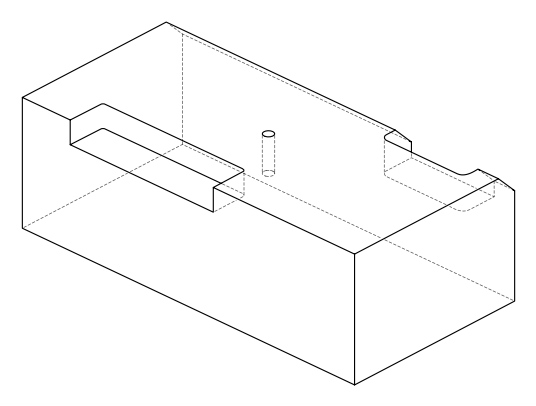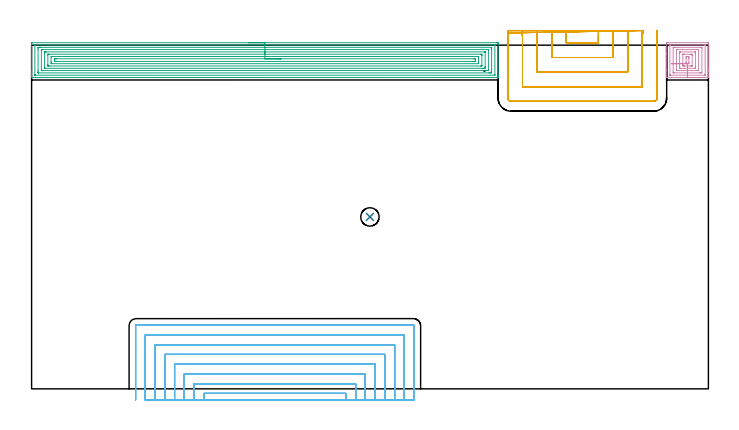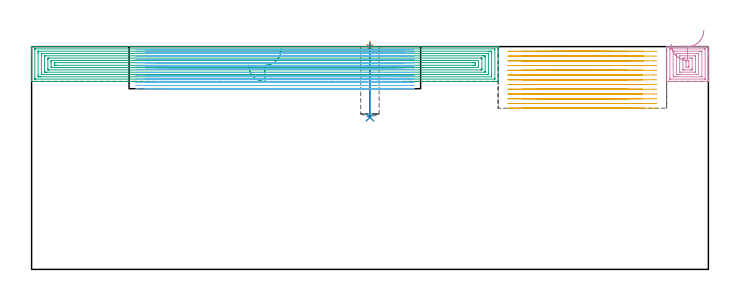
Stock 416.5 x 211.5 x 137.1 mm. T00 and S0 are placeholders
(PLAN: 6 operations, 4 tool changes, 133.1 min)
(1 SPOT_DRILL | STEP1POCKET | NXT0321_9005460120000 | 0.03 min | 0 mm3)
(2 DRILL_BLIND_HOLE_INTO_CENTER | STEP1POCKET | NXT0301_084 | 0.18 min | 4207 mm3)
(3 AREA_MILL | FG_CHAMFER_SURFACE | UGT0205_001 | 18.7 min | 67577 mm3)
(4 AREA_MILL_1 | FG_CHAMFER_SURFACE_1 | UGT0205_001 | 1.96 min | 7723 mm3)
(5 MILL_SLOT | SLOT_PARTIAL_RECTANGULAR | NXT0201_011 | Follow Part, ap 3, ae 75% | 26.31 min | 154893 mm3)
(6 MILL_SLOT_1 | SLOT_PARTIAL_RECTANGULAR_1 | NXT0201_009 | Follow Part, ap 2, ae 75% | 85.9 min | 200541 mm3)
(TOOL NXT0321_9005460120000 | NC Spot Drill, 142deg, 12mm, Carbide, Uncoated | D12 PA142 FL30 Z2)
(TOOL NXT0301_084 | Carbide Drill 11.3mm [860.1-1130-034A1-MM 2214] | D11.3 PA140 FL55 Z2)
(TOOL UGT0205_001 | Chamfer Mill 20 x 3 x 45 deg. | D20 FL50 Z2)
(TOOL NXT0201_011 | ENDMILL 12mm [2P460-1200-NA 1630] | D12 FL38 Z6)
(TOOL NXT0201_009 | ENDMILL 8mm [2P460-0800-NA 1630] | D8 FL26 Z6)
(OP 1 SPOT_DRILL)
G17 G21 G94 G90
T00 M6
G54
G17 G0 G90 X208.2 Y105.8 S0 M3
G43 Z147.1 H0
G94 G81 G98 Z136.614 F250. R140.1
G80
M5
M2
(OP 2 DRILL_BLIND_HOLE_INTO_CENTER)
G17 G21 G94 G90
T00 M6
G54
G17 G0 G90 X208.2 Y105.8 S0 M3
G43 Z147.1 H1
G94 G81 G98 Z93.6 F250. R139.1
G80
M5
M2
(OP 3 AREA_MILL)
G17 G21 G94 G90
T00 M6
G54
G17 G0 G90 X133.55 Y213. S1061 M3
G43 Z147.1 H0
Z125.7
G94 G1 X133.588 Z124.828 F250.
X133.702 Z123.963
X133.891 Z123.112
X134.153 Z122.28
X134.487 Z121.474
X134.89 Z120.7
X135.358 Z119.964
X135.89 Z119.272
X136.479 Z118.629
X137.122 Z118.039
X137.814 Z117.508
X138.55 Z117.04
X139.324 Z116.637
X140.13 Z116.303
X140.962 Z116.041
X141.813 Z115.852
X142.678 Z115.738
X143.55 Z115.7
X285.965
X286.482 Y212.999 Z115.701
X286.994 Y212.995 Z115.703
X287.091 Y212.992 Z115.706
X287.096 Y212.487 Z116.21
X287.1 Y211.875 Z116.823
Y195.383 Z133.312
Y192.999 Z135.696
Y192.32 Z136.379
Y191.993 Z136.707
Y191.627 Z137.064
X287.091 Y191.602 Z137.088
X286.929 Y191.6 Z137.1
X0.171
X0.01 Y191.603 Z137.088
X0.008 Y191.626 Z137.066
X0. Y191.993 Z136.707
Y192.32 Z136.379
Y192.999 Z135.696
Y194.224 Z134.473
Y194.77 Z133.924
Y195.383 Z133.312
Y212.214 Z116.484
X0.003 Y212.487 Z116.21
X0.009 Y212.992 Z115.706
X0.106 Y212.995 Z115.703
X0.618 Y213. Z115.7
X143.55
Y211.586 Z117.114
X284.918 Y211.585 Z117.115
X285.021 Y211.584 Z117.116
X285.072 Y211.581 Z117.119
X285.089 Y211.579 Z117.121
X285.091 Y211.563 Z117.137
X285.096 Y211.452 Z117.248
X285.1 Y211.201 Z117.499
X285.099 Y193.485 Z135.215
X285.092 Y193.083 Z135.617
X285.09 Y193.032 Z135.668
X285.075 Y193.021 Z135.679
X285.024 Y193.019 Z135.681
X284.915 Y193.016 Z135.684
X284.696 Y193.014 Z135.686
X2.182 Y193.015 Z135.685
X2.079 Y193.016 Z135.684
X2.028 Y193.019 Z135.681
X2.011 Y193.021 Z135.679
X2.009 Y193.037 Z135.663
X2.004 Y193.148 Z135.552
X2.001 Y193.399 Z135.301
Y211.115 Z117.585
X2.008 Y211.517 Z117.183
X2.01 Y211.568 Z117.132
X2.025 Y211.579 Z117.121
X2.076 Y211.581 Z117.119
X2.185 Y211.584 Z117.116
X2.404 Y211.586 Z117.114
X143.55
Y210.172 Z118.528
X282.909 Y210.171 Z118.529
X283.024 Y210.17 Z118.53
X283.065 Y210.167 Z118.533
X283.082 Y210.166 Z118.534
X283.09 Y210.144 Z118.556
X283.095 Y210.019 Z118.681
X283.098 Y209.83 Z118.87
X283.1 Y209.64 Z119.06
Y208.944 Z119.756
Y195.467 Z133.233
X283.095 Y194.77 Z133.93
X283.091 Y194.59 Z134.11
X283.072 Y194.435 Z134.265
X282.909 Y194.433 Z134.267
X282.359 Y194.43 Z134.27
X282.016 Y194.429 Z134.271
X281.467 Y194.428 Z134.272
X4.191 Y194.429 Z134.271
X4.076 Y194.43 Z134.27
X4.035 Y194.433 Z134.267
X4.018 Y194.434 Z134.266
X4.01 Y194.456 Z134.244
X4.005 Y194.581 Z134.119
X4.002 Y194.77 Z133.93
X4. Y194.96 Z133.74
Y195.656 Z133.044
Y209.133 Z119.567
X4.005 Y209.83 Z118.87
X4.009 Y210.01 Z118.69
X4.028 Y210.165 Z118.535
X4.191 Y210.167 Z118.533
X4.741 Y210.171 Z118.529
X5.084
X5.633 Y210.172 Z118.528
X143.55
Y208.757 Z119.943
X280.417
X280.993 Y208.754 Z119.946
X281.055 Y208.752 Z119.948
X281.09 Y208.749 Z119.951
X281.092 Y208.703 Z119.997
X281.096 Y208.496 Z120.204
X281.1 Y208.08 Z120.62
Y196.542 Z132.158
X281.095 Y196.11 Z132.59
X281.09 Y195.895 Z132.805
X281.087 Y195.849 Z132.851
X281.035 Y195.847 Z132.853
X280.932 Y195.845 Z132.855
X280.229 Y195.843 Z132.857
X280.041
X6.683
X6.107 Y195.846 Z132.854
X6.045 Y195.848 Z132.852
X6.01 Y195.851 Z132.849
X6.008 Y195.897 Z132.803
X6.004 Y196.104 Z132.596
X6. Y196.52 Z132.18
Y208.058 Z120.642
X6.005 Y208.49 Z120.21
X6.01 Y208.705 Z119.995
X6.012 Y208.751 Z119.949
X6.065 Y208.753 Z119.947
X6.168 Y208.755 Z119.945
X6.871 Y208.757 Z119.943
X7.059
X143.55
Y207.343 Z121.357
X278.615 Y207.342 Z121.358
X278.96 Y207.339 Z121.361
X279.057 Y207.336 Z121.364
X279.091 Y207.332 Z121.368
X279.093 Y207.322 Z121.378
X279.097 Y207.265 Z121.435
X279.099 Y207.172 Z121.528
X279.1 Y198.314 Z130.386
X279.099 Y197.663 Z131.037
X279.094 Y197.428 Z131.272
X279.09 Y197.272 Z131.428
X278.787 Y197.262 Z131.438
X278.613 Y197.259 Z131.441
X278.442 Y197.257 Z131.443
X277.721
X8.485 Y197.258 Z131.442
X8.14 Y197.261 Z131.439
X8.043 Y197.264 Z131.436
X8.009 Y197.268 Z131.432
X8.007 Y197.278 Z131.422
X8.003 Y197.335 Z131.365
X8.001 Y197.428 Z131.272
X8. Y206.286 Z122.414
X8.001 Y206.937 Z121.763
X8.006 Y207.172 Z121.528
X8.01 Y207.328 Z121.372
X8.313 Y207.338 Z121.362
X8.487 Y207.342 Z121.358
X8.658 Y207.343 Z121.357
X9.378
X143.55
Y205.929 Z122.771
X276.123 Y205.928 Z122.772
X276.656 Y205.925 Z122.775
X277.023 Y205.922 Z122.778
X277.09 Y205.915 Z122.785
X277.096 Y205.85 Z122.85
X277.099 Y205.4 Z123.3
X277.1 Y204.96 Z123.74
X277.099 Y199.2 Z129.5
X277.096 Y198.763 Z129.937
X277.09 Y198.698 Z130.002
X277.081 Y198.678 Z130.022
X277.055 Y198.676 Z130.024
X276.922 Y198.673 Z130.027
X276.656 Y198.672 Z130.028
X276.295 Y198.671 Z130.029
X10.977 Y198.672 Z130.028
X10.444 Y198.675 Z130.025
X10.077 Y198.678 Z130.022
X10.01 Y198.685 Z130.015
X10.004 Y198.75 Z129.95
X10.001 Y199.2 Z129.5
X10. Y199.64 Z129.06
X10.001 Y205.4 Z123.3
X10.004 Y205.837 Z122.863
X10.01 Y205.903 Z122.797
X10.019 Y205.922 Z122.778
X10.045 Y205.924 Z122.776
X10.178 Y205.927 Z122.773
X10.444 Y205.928 Z122.772
X10.805 Y205.929 Z122.771
X143.55
Y204.515 Z124.185
X275.09
X275.097 Y204.289 Z124.411
X275.1 Y203.629 Z125.071
Y203.4 Z125.3
X275.099 Y200.743 Z127.957
X275.09 Y200.085 Z128.615
X12.01
X12.003 Y200.311 Z128.389
X12. Y200.971 Z127.729
Y201.2 Z127.5
X12.001 Y203.857 Z124.843
X12.01 Y204.515 Z124.185
X143.55
Y203.101 Z125.599
X272.189 Y203.1 Z125.6
X272.724 Y203.098 Z125.602
X273.082 Y203.093 Z125.607
X273.099 Y202.743 Z125.957
X273.1 Y202.726 Z125.974
Y201.857 Z126.843
Y201.84 Z126.86
X273.082 Y201.507 Z127.193
X272.548 Y201.501 Z127.199
X272.189 Y201.5 Z127.2
X271.656 Y201.499 Z127.201
X14.911 Y201.5 Z127.2
X14.376 Y201.502 Z127.198
X14.018 Y201.507 Z127.193
X14.001 Y201.857 Z126.843
X14. Y201.874 Z126.826
Y202.743 Z125.957
Y202.76 Z125.94
X14.018 Y203.093 Z125.607
X14.552 Y203.099 Z125.601
X14.911 Y203.1 Z125.6
X15.444 Y203.101 Z125.599
X143.55
X144.422 Z125.638
X145.286 Z125.751
X146.138 Z125.94
X146.97 Z126.203
X147.776 Z126.536
X148.55 Z126.939
X149.286 Z127.408
X149.978 Z127.939
X150.621 Z128.528
X151.21 Z129.172
X151.742 Z129.864
X152.21 Z130.599
X152.613 Z131.373
X152.947 Z132.179
X153.209 Z133.011
X153.398 Z133.863
X153.512 Z134.728
X153.55 Z135.599
G0 Z147.1
M5
M2
(OP 4 AREA_MILL_1)
G17 G21 G94 G90
T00 M6
G54
G17 G0 G90 X413.65 Y191.6 S1061 M3
G43 Z147.1 H0
G94 G1 X413.612 Z146.228 F250.
X413.498 Z145.363
X413.309 Z144.512
X413.047 Z143.68
X412.713 Z142.874
X412.31 Z142.1
X411.842 Z141.364
X411.31 Z140.672
X410.721 Z140.029
X410.078 Z139.44
X409.386 Z138.908
X408.65 Z138.44
X407.876 Z138.037
X407.07 Z137.703
X406.238 Z137.441
X405.386 Z137.252
X404.522 Z137.138
X403.65 Z137.1
X390.839
X390.81 Y191.605 Z137.093
X390.8 Y191.69 Z137.008
Y195.734 Z132.965
Y196.542 Z132.151
Y206.084 Z122.611
Y212.487 Z116.208
X390.804 Y212.895 Z115.8
X390.81 Y212.991 Z115.705
X390.907 Y212.998 Z115.698
X391.281 Y213. Z115.7
X416.019
X416.398 Y212.994 Z115.703
X416.49 Y212.991 Z115.705
X416.5 Y212.891 Z115.804
Y197.024 Z131.67
Y196.542 Z132.151
Y195.734 Z132.965
Y195.656 Z133.043
X416.499 Y191.687 Z137.011
X416.49 Y191.605 Z137.093
X416.461 Y191.6 Z137.1
X403.65
Y193.014 Z135.686
X393.032
X392.839 Y193.021 Z135.679
X392.809 Y193.03 Z135.67
X392.804 Y193.054 Z135.646
X392.801 Y193.081 Z135.619
X392.8 Y193.11 Z135.59
Y211.212 Z117.488
X392.802 Y211.377 Z117.323
X392.807 Y211.51 Z117.19
X392.813 Y211.58 Z117.12
X392.832 Y211.581 Z117.119
X393.048 Y211.586 Z117.114
X393.063
X414.268
X414.461 Y211.579 Z117.121
X414.491 Y211.57 Z117.13
X414.496 Y211.546 Z117.154
X414.499 Y211.519 Z117.181
X414.5 Y211.49 Z117.21
Y193.388 Z135.312
X414.498 Y193.222 Z135.478
X414.493 Y193.09 Z135.61
X414.487 Y193.02 Z135.68
X414.468 Y193.019 Z135.681
X414.252 Y193.014 Z135.686
X414.237
X403.65
Y194.428 Z134.272
X395.698 Y194.429 Z134.271
X395.153 Y194.431 Z134.269
X394.815 Y194.435 Z134.265
X394.801 Y194.77 Z133.93
X394.8 Y194.785 Z133.915
Y209.844 Z118.856
X394.815 Y210.165 Z118.535
X395.359 Y210.17 Z118.53
X395.698 Y210.171 Z118.529
X396.241 Y210.172 Z118.528
X411.602 Y210.171 Z118.529
X412.147 Y210.169 Z118.531
X412.485 Y210.165 Z118.535
X412.499 Y209.83 Z118.87
X412.5 Y209.815 Z118.885
Y194.756 Z133.944
X412.485 Y194.435 Z134.265
X411.941 Y194.43 Z134.27
X411.602 Y194.429 Z134.271
X411.059 Y194.428 Z134.272
X403.65
Y195.843 Z132.857
X396.906
X396.845 Y195.846 Z132.854
X396.819 Y195.849 Z132.851
X396.81 Y195.861 Z132.839
X396.801 Y196.322 Z132.378
Y208.058 Z120.642
X396.808 Y208.717 Z119.983
X396.819 Y208.751 Z119.949
X396.855 Y208.754 Z119.946
X396.942 Y208.756 Z119.944
X397.116 Y208.757 Z119.943
X397.465
X410.394
X410.455 Y208.754 Z119.946
X410.481 Y208.751 Z119.949
X410.49 Y208.739 Z119.961
X410.499 Y208.278 Z120.422
Y196.542 Z132.158
X410.492 Y195.883 Z132.817
X410.481 Y195.849 Z132.851
X410.445 Y195.846 Z132.854
X410.358 Y195.844 Z132.856
X410.184 Y195.843 Z132.857
X409.835
X403.65
Y197.257 Z131.443
X399.232
X399.062
X398.948 Y197.258 Z131.442
X398.858 Y197.262 Z131.438
X398.81 Y197.265 Z131.435
X398.807 Y197.284 Z131.416
X398.803 Y197.428 Z131.272
X398.8 Y197.861 Z130.839
Y206.72 Z121.98
X398.803 Y207.172 Z121.528
X398.806 Y207.28 Z121.42
X398.809 Y207.328 Z121.372
X398.892 Y207.336 Z121.364
X399.064 Y207.341 Z121.359
X399.232 Y207.342 Z121.358
X408.238 Y207.343 Z121.357
X408.352 Y207.342 Z121.358
X408.442 Y207.338 Z121.362
X408.49 Y207.335 Z121.365
X408.493 Y207.316 Z121.384
X408.497 Y207.172 Z121.528
X408.5 Y206.739 Z121.961
Y197.88 Z130.82
X408.497 Y197.428 Z131.272
X408.494 Y197.32 Z131.38
X408.491 Y197.272 Z131.428
X408.408 Y197.264 Z131.436
X408.236 Y197.259 Z131.441
X408.068 Y197.258 Z131.442
X403.65 Y197.257 Z131.443
Y198.671 Z130.029
X401.883
X401.526 Y198.672 Z130.028
X400.999 Y198.675 Z130.025
X400.833 Y198.678 Z130.022
X400.81 Y199. Z129.7
X400.803 Y199.2 Z129.5
X400.8 Y199.399 Z129.301
X400.801 Y205.6 Z123.1
X400.806 Y205.8 Z122.9
X400.812 Y205.922 Z122.778
X400.868 Y205.925 Z122.775
X400.999 Y205.928 Z122.772
X401.356 Y205.929 Z122.771
X401.883
X405.417
X405.774 Y205.928 Z122.772
X406.301 Y205.925 Z122.775
X406.467 Y205.922 Z122.778
X406.49 Y205.6 Z123.1
X406.497 Y205.4 Z123.3
X406.5 Y205.201 Z123.499
X406.499 Y199. Z129.7
X406.494 Y198.8 Z129.9
X406.488 Y198.678 Z130.022
X406.432 Y198.675 Z130.025
X406.301 Y198.672 Z130.028
X405.944 Y198.671 Z130.029
X405.417
X403.65
Y200.085 Z128.615
X402.81
X402.8 Y200.937 Z127.763
Y200.971 Z127.729
Y203.595 Z125.105
X402.805 Y204.476 Z124.224
X402.81 Y204.515 Z124.185
X403.65
X404.49
X404.5 Y203.663 Z125.037
Y203.629 Z125.071
Y201.005 Z127.695
X404.495 Y200.124 Z128.576
X404.49 Y200.085 Z128.615
X403.65
X402.778 Z128.653
X401.914 Z128.767
X401.062 Z128.956
X400.23 Z129.218
X399.424 Z129.552
X398.65 Y200.084 Z129.955
X397.915 Z130.424
X397.223 Z130.955
X396.579 Z131.545
X395.99 Z132.188
X395.459 Z132.88
X394.991 Z133.616
X394.588 Z134.39
X394.254 Z135.196
X393.992 Z136.028
X393.803 Z136.88
X393.69 Z137.745
X393.652 Z138.616
G0 Z147.1
M5
M2
(OP 5 MILL_SLOT)
G17 G21 G94 G90
T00 M6
G54
G17 G0 G90 X328.94 Y220.497 S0 M3
G43 Z147.1 H1
Z134.185
G94 G1 X329.068 Y217.5 F250.
G2 X329.1 Y215.972 R36. F500.
G1 Y212.9
X348.8
Y215.972
G2 X348.832 Y217.5 R36.
G1 X348.96 Y220.497 F250.
X319.887 Y220.495
X320.057 Y217.5
G2 X320.1 Y215.972 R27. F500.
G1 Y203.9
X357.8
Y215.972
G2 X357.843 Y217.5 R27.
G1 X358.013 Y220.495 F250.
X310.78 Y220.489
X311.035 Y217.5
G2 X311.1 Y215.972 R18. F500.
G1 Y194.9
X366.8
Y215.972
G2 X366.865 Y217.5 R18.
G1 X367.12 Y220.489 F250.
X301.46 Y220.456
X301.969 Y217.5
G2 X302.1 Y215.972 R9. F500.
G1 Y185.9
X375.8
Y215.972
G2 X375.931 Y217.5 R9.
G1 X376.44 Y220.456 F250.
X293.1 Y218.972
Y215.972
Y178.8 F500.
G3 X295. Y176.9 R1.9
G1 X382.9
G3 X384.8 Y178.8 R1.9
G1 Y215.972
Y218.972 F250.
G0 X328.94 Y220.497 Z131.269
G1 X329.068 Y217.5
G2 X329.1 Y215.972 R36. F500.
G1 Y212.9
X348.8
Y215.972
G2 X348.832 Y217.5 R36.
G1 X348.96 Y220.497 F250.
X319.887 Y220.495
X320.057 Y217.5
G2 X320.1 Y215.972 R27. F500.
G1 Y203.9
X357.8
Y215.972
G2 X357.843 Y217.5 R27.
G1 X358.013 Y220.495 F250.
X310.78 Y220.489
X311.035 Y217.5
G2 X311.1 Y215.972 R18. F500.
G1 Y194.9
X366.8
Y215.972
G2 X366.865 Y217.5 R18.
G1 X367.12 Y220.489 F250.
X301.46 Y220.456
X301.969 Y217.5
G2 X302.1 Y215.972 R9. F500.
G1 Y185.9
X375.8
Y215.972
G2 X375.931 Y217.5 R9.
G1 X376.44 Y220.456 F250.
X293.1 Y218.972
Y215.972
Y178.8 F500.
G3 X295. Y176.9 R1.9
G1 X382.9
G3 X384.8 Y178.8 R1.9
G1 Y215.972
Y218.972 F250.
G0 X328.94 Y220.497 Z128.354
G1 X329.068 Y217.5
G2 X329.1 Y215.972 R36. F500.
G1 Y212.9
X348.8
Y215.971
G2 X348.833 Y217.5 R36.
G1 X348.96 Y220.497 F250.
X319.887 Y220.495
X320.057 Y217.5
G2 X320.1 Y215.972 R27. F500.
G1 Y203.9
X357.8
Y215.971
G2 X357.843 Y217.5 R27.
G1 X358.013 Y220.495 F250.
X310.78 Y220.489
X311.035 Y217.5
G2 X311.1 Y215.972 R18. F500.
G1 Y194.9
X366.8
Y215.971
G2 X366.865 Y217.5 R18.
G1 X367.12 Y220.489 F250.
X301.46 Y220.456
X301.969 Y217.5
G2 X302.1 Y215.972 R9. F500.
G1 Y185.9
X375.8
Y215.971
G2 X375.931 Y217.5 R9.
G1 X376.441 Y220.456 F250.
X293.1 Y218.972
Y215.972
Y178.8 F500.
G3 X295. Y176.9 R1.9
G1 X382.9
G3 X384.8 Y178.8 R1.9
G1 Y215.971
Y218.971 F250.
G0 X328.94 Y220.497 Z125.438
G1 X329.068 Y217.5
G2 X329.1 Y215.972 R36. F500.
G1 Y212.9
X348.8
Y215.969
G2 X348.833 Y217.5 R36.
G1 X348.96 Y220.497 F250.
X319.887 Y220.495
X320.057 Y217.5
G2 X320.1 Y215.972 R27. F500.
G1 Y203.9
X357.8
Y215.969
G2 X357.843 Y217.5 R27.
G1 X358.014 Y220.495 F250.
X310.78 Y220.489
X311.035 Y217.5
G2 X311.1 Y215.972 R18. F500.
G1 Y194.9
X366.8
Y215.969
G2 X366.865 Y217.5 R18.
G1 X367.12 Y220.489 F250.
X301.46 Y220.456
X301.969 Y217.5
G2 X302.1 Y215.972 R9. F500.
G1 Y185.9
X375.8
Y215.969
G2 X375.931 Y217.5 R9.
G1 X376.442 Y220.456 F250.
X293.1 Y218.972
Y215.972
Y178.8 F500.
G3 X295. Y176.9 R1.9
G1 X382.9
G3 X384.8 Y178.8 R1.9
G1 Y215.969
Y218.969 F250.
G0 X329.063 Y220.5 Z122.523
G1 X329.098 Y217.5
G2 X329.1 Y217.082 R36. F500.
G1 Y212.9
X348.8
Y217.081
G2 X348.802 Y217.5 R36.
G1 X348.837 Y220.5 F250.
X320.05
X320.097 Y217.5
G2 X320.1 Y217.082 R27. F500.
G1 Y203.9
X357.8
Y217.081
G2 X357.803 Y217.5 R27.
G1 X357.85 Y220.5 F250.
X311.025 Y220.499
X311.095 Y217.5
G2 X311.1 Y217.082 R18. F500.
G1 Y194.9
X366.8
Y217.081
G2 X366.805 Y217.5 R18.
G1 X366.875 Y220.499 F250.
X301.951 Y220.497
X302.09 Y217.5
G2 X302.1 Y217.082 R9. F500.
G1 Y185.9
X375.8
Y217.081
G2 X375.81 Y217.5 R9.
G1 X375.95 Y220.497 F250.
X293.1 Y220.082
Y217.082
Y178.8 F500.
G3 X295. Y176.9 R1.9
G1 X382.9
G3 X384.8 Y178.8 R1.9
G1 Y217.081
Y220.081 F250.
G0 X329.1 Y220.5 Z119.608
G1 Y217.5
Y212.9 F500.
X348.8
Y217.5
Y220.5 F250.
X320.1
Y217.5
Y203.9 F500.
X357.8
Y217.5
Y220.5 F250.
X311.1
Y217.5
Y194.9 F500.
X366.8
Y217.5
Y220.5 F250.
X302.1
Y217.5
Y185.9 F500.
X375.8
Y217.5
Y220.5 F250.
X293.1
Y217.5
Y178.8 F500.
G3 X295. Y176.9 R1.9
G1 X382.9
G3 X384.8 Y178.8 R1.9
G1 Y217.5
Y220.5 F250.
G0 X329.1 Z116.692
G1 Y217.5
Y212.9 F500.
X348.8
Y217.5
Y220.5 F250.
X320.1
Y217.5
Y203.9 F500.
X357.8
Y217.5
Y220.5 F250.
X311.1
Y217.5
Y194.9 F500.
X366.8
Y217.5
Y220.5 F250.
X302.1
Y217.5
Y185.9 F500.
X375.8
Y217.5
Y220.5 F250.
X293.1
Y217.5
Y178.8 F500.
G3 X295. Y176.9 R1.9
G1 X382.9
G3 X384.8 Y178.8 R1.9
G1 Y217.5
Y220.5 F250.
G0 X329.1 Z113.777
G1 Y217.5
Y212.9 F500.
X348.8
Y217.5
Y220.5 F250.
X320.1
Y217.5
Y203.9 F500.
X357.8
Y217.5
Y220.5 F250.
X311.1
Y217.5
Y194.9 F500.
X366.8
Y217.5
Y220.5 F250.
X302.1
Y217.5
Y185.9 F500.
X375.8
Y217.5
Y220.5 F250.
X293.1
Y217.5
Y178.8 F500.
G3 X295. Y176.9 R1.9
G1 X382.9
G3 X384.8 Y178.8 R1.9
G1 Y217.5
Y220.5 F250.
G0 X329.1 Z110.862
G1 Y217.5
Y212.9 F500.
X348.8
Y217.5
Y220.5 F250.
X320.1
Y217.5
Y203.9 F500.
X357.8
Y217.5
Y220.5 F250.
X311.1
Y217.5
Y194.9 F500.
X366.8
Y217.5
Y220.5 F250.
X302.1
Y217.5
Y185.9 F500.
X375.8
Y217.5
Y220.5 F250.
X293.1
Y217.5
Y178.8 F500.
G3 X295. Y176.9 R1.9
G1 X382.9
G3 X384.8 Y178.8 R1.9
G1 Y217.5
Y220.5 F250.
G0 X329.1 Z107.946
G1 Y217.5
Y212.9 F500.
X348.8
Y217.5
Y220.5 F250.
X320.1
Y217.5
Y203.9 F500.
X357.8
Y217.5
Y220.5 F250.
X311.1
Y217.5
Y194.9 F500.
X366.8
Y217.5
Y220.5 F250.
X302.1
Y217.5
Y185.9 F500.
X375.8
Y217.5
Y220.5 F250.
X293.1
Y217.5
Y178.8 F500.
G3 X295. Y176.9 R1.9
G1 X382.9
G3 X384.8 Y178.8 R1.9
G1 Y217.5
Y220.5 F250.
G0 X329.1 Z105.031
G1 Y217.5
Y212.9 F500.
X348.8
Y217.5
Y220.5 F250.
X320.1
Y217.5
Y203.9 F500.
X357.8
Y217.5
Y220.5 F250.
X311.1
Y217.5
Y194.9 F500.
X366.8
Y217.5
Y220.5 F250.
X302.1
Y217.5
Y185.9 F500.
X375.8
Y217.5
Y220.5 F250.
X293.1
Y217.5
Y178.8 F500.
G3 X295. Y176.9 R1.9
G1 X382.9
G3 X384.8 Y178.8 R1.9
G1 Y217.5
Y220.5 F250.
G0 X329.1 Z102.115
G1 Y217.5
Y212.9 F500.
X348.8
Y217.5
Y220.5 F250.
X320.1
Y217.5
Y203.9 F500.
X357.8
Y217.5
Y220.5 F250.
X311.1
Y217.5
Y194.9 F500.
X366.8
Y217.5
Y220.5 F250.
X302.1
Y217.5
Y185.9 F500.
X375.8
Y217.5
Y220.5 F250.
X293.1
Y217.5
Y178.8 F500.
G3 X295. Y176.9 R1.9
G1 X382.9
G3 X384.8 Y178.8 R1.9
G1 Y217.5
Y220.5 F250.
G0 X329.1 Z99.2
G1 Y217.5
Y212.9 F500.
X348.8
Y217.5
Y220.5 F250.
X320.1
Y217.5
Y203.9 F500.
X357.8
Y217.5
Y220.5 F250.
X311.1
Y217.5
Y194.9 F500.
X366.8
Y217.5
Y220.5 F250.
X302.1
Y217.5
Y185.9 F500.
X375.8
Y217.5
Y220.5 F250.
X293.1
Y217.5
Y178.8 F500.
G3 X295. Y176.9 R1.9
G1 X382.9
G3 X384.8 Y178.8 R1.9
G1 Y217.5
Y220.5 F250.
G0 Z147.1
M5
M2
(OP 6 MILL_SLOT_1)
G17 G21 G94 G90
T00 M6
G54
G17 G0 G90 X193.4 Y-7. S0 M3
G43 Z147.1 H1
Z135.108
G94 G1 Y-4. F250.
Y-2.8 F500.
X106.
Y-4.
Y-7. F250.
X199.4
Y-4.
Y3.2 F500.
X100.
Y-4.
Y-7. F250.
X205.4
Y-4.
Y9.2 F500.
X94.
Y-4.
Y-7. F250.
X211.4
Y-4.
Y15.2 F500.
X88.
Y-4.
Y-7. F250.
X217.4
Y-4.
Y21.2 F500.
X82.
Y-4.
Y-7. F250.
X223.4
Y-4.
Y27.2 F500.
X76.
Y-4.
Y-7. F250.
X229.4
Y-4.
Y33.2 F500.
X70.
Y-4.
Y-7. F250.
X235.4
Y-4.
Y38.8 F500.
G3 X235. Y39.2 R0.4
G1 X64.4
G3 X64. Y38.8 R0.4
G1 Y-4.
Y-7. F250.
G0 X193.4 Z133.115
G1 Y-4.
Y-2.8 F500.
X106.
Y-4.
Y-7. F250.
X199.4
Y-4.
Y3.2 F500.
X100.
Y-4.
Y-7. F250.
X205.4
Y-4.
Y9.2 F500.
X94.
Y-4.
Y-7. F250.
X211.4
Y-4.
Y15.2 F500.
X88.
Y-4.
Y-7. F250.
X217.4
Y-4.
Y21.2 F500.
X82.
Y-4.
Y-7. F250.
X223.4
Y-4.
Y27.2 F500.
X76.
Y-4.
Y-7. F250.
X229.4
Y-4.
Y33.2 F500.
X70.
Y-4.
Y-7. F250.
X235.4
Y-4.
Y38.8 F500.
G3 X235. Y39.2 R0.4
G1 X64.4
G3 X64. Y38.8 R0.4
G1 Y-4.
Y-7. F250.
G0 X193.4 Z131.123
G1 Y-4.
Y-2.8 F500.
X106.
Y-4.
Y-7. F250.
X199.4
Y-4.
Y3.2 F500.
X100.
Y-4.
Y-7. F250.
X205.4
Y-4.
Y9.2 F500.
X94.
Y-4.
Y-7. F250.
X211.4
Y-4.
Y15.2 F500.
X88.
Y-4.
Y-7. F250.
X217.4
Y-4.
Y21.2 F500.
X82.
Y-4.
Y-7. F250.
X223.4
Y-4.
Y27.2 F500.
X76.
Y-4.
Y-7. F250.
X229.4
Y-4.
Y33.2 F500.
X70.
Y-4.
Y-7. F250.
X235.4
Y-4.
Y38.8 F500.
G3 X235. Y39.2 R0.4
G1 X64.4
G3 X64. Y38.8 R0.4
G1 Y-4.
Y-7. F250.
G0 X193.4 Z129.131
G1 Y-4.
Y-2.8 F500.
X106.
Y-4.
Y-7. F250.
X199.4
Y-4.
Y3.2 F500.
X100.
Y-4.
Y-7. F250.
X205.4
Y-4.
Y9.2 F500.
X94.
Y-4.
Y-7. F250.
X211.4
Y-4.
Y15.2 F500.
X88.
Y-4.
Y-7. F250.
X217.4
Y-4.
Y21.2 F500.
X82.
Y-4.
Y-7. F250.
X223.4
Y-4.
Y27.2 F500.
X76.
Y-4.
Y-7. F250.
X229.4
Y-4.
Y33.2 F500.
X70.
Y-4.
Y-7. F250.
X235.4
Y-4.
Y38.8 F500.
G3 X235. Y39.2 R0.4
G1 X64.4
G3 X64. Y38.8 R0.4
G1 Y-4.
Y-7. F250.
G0 X193.4 Z127.138
G1 Y-4.
Y-2.8 F500.
X106.
Y-4.
Y-7. F250.
X199.4
Y-4.
Y3.2 F500.
X100.
Y-4.
Y-7. F250.
X205.4
Y-4.
Y9.2 F500.
X94.
Y-4.
Y-7. F250.
X211.4
Y-4.
Y15.2 F500.
X88.
Y-4.
Y-7. F250.
X217.4
Y-4.
Y21.2 F500.
X82.
Y-4.
Y-7. F250.
X223.4
Y-4.
Y27.2 F500.
X76.
Y-4.
Y-7. F250.
X229.4
Y-4.
Y33.2 F500.
X70.
Y-4.
Y-7. F250.
X235.4
Y-4.
Y38.8 F500.
G3 X235. Y39.2 R0.4
G1 X64.4
G3 X64. Y38.8 R0.4
G1 Y-4.
Y-7. F250.
G0 X193.4 Z125.146
G1 Y-4.
Y-2.8 F500.
X106.
Y-4.
Y-7. F250.
X199.4
Y-4.
Y3.2 F500.
X100.
Y-4.
Y-7. F250.
X205.4
Y-4.
Y9.2 F500.
X94.
Y-4.
Y-7. F250.
X211.4
Y-4.
Y15.2 F500.
X88.
Y-4.
Y-7. F250.
X217.4
Y-4.
Y21.2 F500.
X82.
Y-4.
Y-7. F250.
X223.4
Y-4.
Y27.2 F500.
X76.
Y-4.
Y-7. F250.
X229.4
Y-4.
Y33.2 F500.
X70.
Y-4.
Y-7. F250.
X235.4
Y-4.
Y38.8 F500.
G3 X235. Y39.2 R0.4
G1 X64.4
G3 X64. Y38.8 R0.4
G1 Y-4.
Y-7. F250.
G0 X193.4 Z123.154
G1 Y-4.
Y-2.8 F500.
X106.
Y-4.
Y-7. F250.
X199.4
Y-4.
Y3.2 F500.
X100.
Y-4.
Y-7. F250.
X205.4
Y-4.
Y9.2 F500.
X94.
Y-4.
Y-7. F250.
X211.4
Y-4.
Y15.2 F500.
X88.
Y-4.
Y-7. F250.
X217.4
Y-4.
Y21.2 F500.
X82.
Y-4.
Y-7. F250.
X223.4
Y-4.
Y27.2 F500.
X76.
Y-4.
Y-7. F250.
X229.4
Y-4.
Y33.2 F500.
X70.
Y-4.
Y-7. F250.
X235.4
Y-4.
Y38.8 F500.
G3 X235. Y39.2 R0.4
G1 X64.4
G3 X64. Y38.8 R0.4
G1 Y-4.
Y-7. F250.
G0 X193.4 Z121.161
G1 Y-4.
Y-2.8 F500.
X106.
Y-4.
Y-7. F250.
X199.4
Y-4.
Y3.2 F500.
X100.
Y-4.
Y-7. F250.
X205.4
Y-4.
Y9.2 F500.
X94.
Y-4.
Y-7. F250.
X211.4
Y-4.
Y15.2 F500.
X88.
Y-4.
Y-7. F250.
X217.4
Y-4.
Y21.2 F500.
X82.
Y-4.
Y-7. F250.
X223.4
Y-4.
Y27.2 F500.
X76.
Y-4.
Y-7. F250.
X229.4
Y-4.
Y33.2 F500.
X70.
Y-4.
Y-7. F250.
X235.4
Y-4.
Y38.8 F500.
G3 X235. Y39.2 R0.4
G1 X64.4
G3 X64. Y38.8 R0.4
G1 Y-4.
Y-7. F250.
G0 X193.4 Z119.169
G1 Y-4.
Y-2.8 F500.
X106.
Y-4.
Y-7. F250.
X199.4
Y-4.
Y3.2 F500.
X100.
Y-4.
Y-7. F250.
X205.4
Y-4.
Y9.2 F500.
X94.
Y-4.
Y-7. F250.
X211.4
Y-4.
Y15.2 F500.
X88.
Y-4.
Y-7. F250.
X217.4
Y-4.
Y21.2 F500.
X82.
Y-4.
Y-7. F250.
X223.4
Y-4.
Y27.2 F500.
X76.
Y-4.
Y-7. F250.
X229.4
Y-4.
Y33.2 F500.
X70.
Y-4.
Y-7. F250.
X235.4
Y-4.
Y38.8 F500.
G3 X235. Y39.2 R0.4
G1 X64.4
G3 X64. Y38.8 R0.4
G1 Y-4.
Y-7. F250.
G0 X193.4 Z117.177
G1 Y-4.
Y-2.8 F500.
X106.
Y-4.
Y-7. F250.
X199.4
Y-4.
Y3.2 F500.
X100.
Y-4.
Y-7. F250.
X205.4
Y-4.
Y9.2 F500.
X94.
Y-4.
Y-7. F250.
X211.4
Y-4.
Y15.2 F500.
X88.
Y-4.
Y-7. F250.
X217.4
Y-4.
Y21.2 F500.
X82.
Y-4.
Y-7. F250.
X223.4
Y-4.
Y27.2 F500.
X76.
Y-4.
Y-7. F250.
X229.4
Y-4.
Y33.2 F500.
X70.
Y-4.
Y-7. F250.
X235.4
Y-4.
Y38.8 F500.
G3 X235. Y39.2 R0.4
G1 X64.4
G3 X64. Y38.8 R0.4
G1 Y-4.
Y-7. F250.
G0 X193.4 Z115.185
G1 Y-4.
Y-2.8 F500.
X106.
Y-4.
Y-7. F250.
X199.4
Y-4.
Y3.2 F500.
X100.
Y-4.
Y-7. F250.
X205.4
Y-4.
Y9.2 F500.
X94.
Y-4.
Y-7. F250.
X211.4
Y-4.
Y15.2 F500.
X88.
Y-4.
Y-7. F250.
X217.4
Y-4.
Y21.2 F500.
X82.
Y-4.
Y-7. F250.
X223.4
Y-4.
Y27.2 F500.
X76.
Y-4.
Y-7. F250.
X229.4
Y-4.
Y33.2 F500.
X70.
Y-4.
Y-7. F250.
X235.4
Y-4.
Y38.8 F500.
G3 X235. Y39.2 R0.4
G1 X64.4
G3 X64. Y38.8 R0.4
G1 Y-4.
Y-7. F250.
G0 X193.4 Z113.192
G1 Y-4.
Y-2.8 F500.
X106.
Y-4.
Y-7. F250.
X199.4
Y-4.
Y3.2 F500.
X100.
Y-4.
Y-7. F250.
X205.4
Y-4.
Y9.2 F500.
X94.
Y-4.
Y-7. F250.
X211.4
Y-4.
Y15.2 F500.
X88.
Y-4.
Y-7. F250.
X217.4
Y-4.
Y21.2 F500.
X82.
Y-4.
Y-7. F250.
X223.4
Y-4.
Y27.2 F500.
X76.
Y-4.
Y-7. F250.
X229.4
Y-4.
Y33.2 F500.
X70.
Y-4.
Y-7. F250.
X235.4
Y-4.
Y38.8 F500.
G3 X235. Y39.2 R0.4
G1 X64.4
G3 X64. Y38.8 R0.4
G1 Y-4.
Y-7. F250.
G0 X193.4 Z111.2
G1 Y-4.
Y-2.8 F500.
X106.
Y-4.
Y-7. F250.
X199.4
Y-4.
Y3.2 F500.
X100.
Y-4.
Y-7. F250.
X205.4
Y-4.
Y9.2 F500.
X94.
Y-4.
Y-7. F250.
X211.4
Y-4.
Y15.2 F500.
X88.
Y-4.
Y-7. F250.
X217.4
Y-4.
Y21.2 F500.
X82.
Y-4.
Y-7. F250.
X223.4
Y-4.
Y27.2 F500.
X76.
Y-4.
Y-7. F250.
X229.4
Y-4.
Y33.2 F500.
X70.
Y-4.
Y-7. F250.
X235.4
Y-4.
Y38.8 F500.
G3 X235. Y39.2 R0.4
G1 X64.4
G3 X64. Y38.8 R0.4
G1 Y-4.
Y-7. F250.
G0 Z147.1
M5
M2
